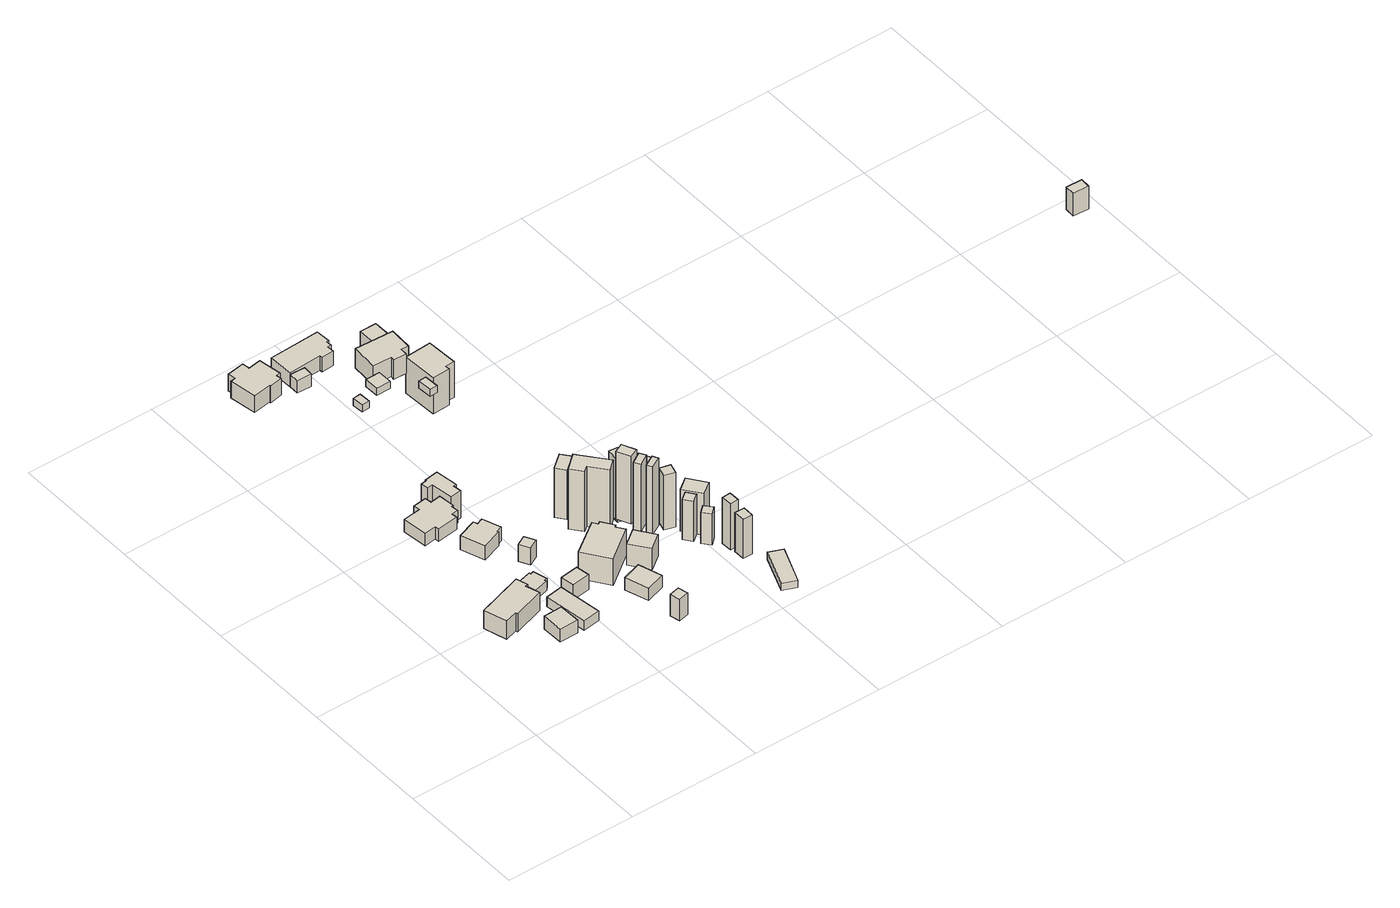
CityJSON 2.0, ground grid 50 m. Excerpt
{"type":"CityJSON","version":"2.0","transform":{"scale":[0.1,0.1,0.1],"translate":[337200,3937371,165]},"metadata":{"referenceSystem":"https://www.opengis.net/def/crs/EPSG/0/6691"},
"CityObjects":{
"building1":{"type":"Building","attributes":{"usage":"411","measuredHeight":8.8,"storeysAboveGround":1,"BuildingIDAttribute.prefecture":"14","BuildingIDAttribute.city":"14151","BuildingDetailAttribute.totalFloorArea":156.24,"BuildingDetailAttribute.buildingFootprintArea":156.24,"BuildingDetailAttribute.buildingStructureType":"601","BuildingDetailAttribute.buildingStructureOrgType":"1","BuildingDetailAttribute.orgUsage":"10","BuildingDetailAttribute.surveyYear":2015,"BuildingLandSlideRiskAttribute.description":"1","BuildingLandSlideRiskAttribute.areaType":"1"},"geometry":[{"type":"Solid","lod":"1","boundaries":[[[[0,1,2,3,4,5,6,7]],[[6,8,9,7]],[[5,10,8,6]],[[4,11,10,5]],[[3,12,11,4]],[[2,13,12,3]],[[1,14,13,2]],[[0,15,14,1]],[[7,9,15,0]],[[8,10,11,12,13,14,15,9]]]]}]},
"building2":{"type":"Building","attributes":{"usage":"411","measuredHeight":6.7,"storeysAboveGround":1,"BuildingIDAttribute.prefecture":"14","BuildingIDAttribute.city":"14151","BuildingDetailAttribute.totalFloorArea":52.59,"BuildingDetailAttribute.buildingFootprintArea":52.59,"BuildingDetailAttribute.buildingStructureType":"601","BuildingDetailAttribute.buildingStructureOrgType":"1","BuildingDetailAttribute.orgUsage":"10","BuildingDetailAttribute.surveyYear":2015},"geometry":[{"type":"Solid","lod":"1","boundaries":[[[[16,17,18,19]],[[18,20,21,19]],[[17,22,20,18]],[[16,23,22,17]],[[19,21,23,16]],[[20,22,23,21]]]]}]},
"building3":{"type":"Building","attributes":{"usage":"411","measuredHeight":5.6,"storeysAboveGround":1,"BuildingIDAttribute.prefecture":"14","BuildingIDAttribute.city":"14151","BuildingDetailAttribute.totalFloorArea":99.14,"BuildingDetailAttribute.buildingFootprintArea":99.14,"BuildingDetailAttribute.buildingStructureType":"601","BuildingDetailAttribute.buildingStructureOrgType":"1","BuildingDetailAttribute.orgUsage":"10","BuildingDetailAttribute.surveyYear":2015},"geometry":[{"type":"Solid","lod":"1","boundaries":[[[[24,25,26,27]],[[26,28,29,27]],[[25,30,28,26]],[[24,31,30,25]],[[27,29,31,24]],[[28,30,31,29]]]]}]},
"building4":{"type":"Building","attributes":{"usage":"411","measuredHeight":8.4,"storeysAboveGround":2,"BuildingIDAttribute.prefecture":"14","BuildingIDAttribute.city":"14151","BuildingDetailAttribute.totalFloorArea":284.39,"BuildingDetailAttribute.buildingFootprintArea":142.2,"BuildingDetailAttribute.buildingStructureType":"601","BuildingDetailAttribute.buildingStructureOrgType":"1","BuildingDetailAttribute.orgUsage":"10","BuildingDetailAttribute.surveyYear":2015},"geometry":[{"type":"Solid","lod":"1","boundaries":[[[[32,33,34,35,36,37,38,39,40,41,42,43,44,45]],[[44,46,47,45]],[[43,48,46,44]],[[42,49,48,43]],[[41,50,49,42]],[[40,51,50,41]],[[39,52,51,40]],[[38,53,52,39]],[[37,54,53,38]],[[36,55,54,37]],[[35,56,55,36]],[[34,57,56,35]],[[33,58,57,34]],[[32,59,58,33]],[[45,47,59,32]],[[46,48,49,50,51,52,53,54,55,56,57,58,59,47]]]]}]},
"building5":{"type":"Building","attributes":{"usage":"411","measuredHeight":4.8,"storeysAboveGround":1,"BuildingIDAttribute.prefecture":"14","BuildingIDAttribute.city":"14151","BuildingDetailAttribute.totalFloorArea":40.53,"BuildingDetailAttribute.buildingFootprintArea":40.53,"BuildingDetailAttribute.buildingStructureType":"601","BuildingDetailAttribute.buildingStructureOrgType":"1","BuildingDetailAttribute.orgUsage":"10","BuildingDetailAttribute.surveyYear":2015,"BuildingLandSlideRiskAttribute.description":"1","BuildingLandSlideRiskAttribute.areaType":"1"},"geometry":[{"type":"Solid","lod":"1","boundaries":[[[[60,61,62,63,64,65,66,67]],[[66,68,69,67]],[[65,70,68,66]],[[64,71,70,65]],[[63,72,71,64]],[[62,73,72,63]],[[61,74,73,62]],[[60,75,74,61]],[[67,69,75,60]],[[68,70,71,72,73,74,75,69]]]]}]},
"building6":{"type":"Building","attributes":{"usage":"411","measuredHeight":7.5,"storeysAboveGround":2,"BuildingIDAttribute.prefecture":"14","BuildingIDAttribute.city":"14151","BuildingDetailAttribute.totalFloorArea":153.34,"BuildingDetailAttribute.buildingFootprintArea":76.67,"BuildingDetailAttribute.buildingStructureType":"601","BuildingDetailAttribute.buildingStructureOrgType":"1","BuildingDetailAttribute.orgUsage":"10","BuildingDetailAttribute.surveyYear":2015},"geometry":[{"type":"Solid","lod":"1","boundaries":[[[[76,77,78,79,80,81,82,83]],[[82,84,85,83]],[[81,86,84,82]],[[80,87,86,81]],[[79,88,87,80]],[[78,89,88,79]],[[77,90,89,78]],[[76,91,90,77]],[[83,85,91,76]],[[84,86,87,88,89,90,91,85]]]]}]},
"building7":{"type":"Building","attributes":{"usage":"411","measuredHeight":6.7,"storeysAboveGround":1,"BuildingIDAttribute.prefecture":"14","BuildingIDAttribute.city":"14151","BuildingDetailAttribute.totalFloorArea":33.09,"BuildingDetailAttribute.buildingFootprintArea":33.09,"BuildingDetailAttribute.buildingStructureType":"601","BuildingDetailAttribute.buildingStructureOrgType":"1","BuildingDetailAttribute.orgUsage":"10","BuildingDetailAttribute.surveyYear":2015},"geometry":[{"type":"Solid","lod":"1","boundaries":[[[[92,93,94,95]],[[94,96,97,95]],[[93,98,96,94]],[[92,99,98,93]],[[95,97,99,92]],[[96,98,99,97]]]]}]},
"building8":{"type":"Building","attributes":{"usage":"421","measuredHeight":9.1,"storeysAboveGround":1,"BuildingIDAttribute.prefecture":"14","BuildingIDAttribute.city":"14151","BuildingDetailAttribute.totalFloorArea":16.5,"BuildingDetailAttribute.buildingFootprintArea":16.5,"BuildingDetailAttribute.buildingStructureType":"601","BuildingDetailAttribute.buildingStructureOrgType":"1","BuildingDetailAttribute.orgUsage":"120","BuildingDetailAttribute.surveyYear":2015},"geometry":[{"type":"Solid","lod":"1","boundaries":[[[[100,101,102,103]],[[102,104,105,103]],[[101,106,104,102]],[[100,107,106,101]],[[103,105,107,100]],[[104,106,107,105]]]]}]},
"building9":{"type":"Building","attributes":{"usage":"411","measuredHeight":12.8,"storeysAboveGround":1,"BuildingIDAttribute.prefecture":"14","BuildingIDAttribute.city":"14151","BuildingDetailAttribute.totalFloorArea":57.49,"BuildingDetailAttribute.buildingFootprintArea":57.49,"BuildingDetailAttribute.buildingStructureType":"601","BuildingDetailAttribute.buildingStructureOrgType":"1","BuildingDetailAttribute.orgUsage":"10","BuildingDetailAttribute.surveyYear":2015,"BuildingLandSlideRiskAttribute.description":"1","BuildingLandSlideRiskAttribute.areaType":"1"},"geometry":[{"type":"Solid","lod":"1","boundaries":[[[[108,109,110,111,112,113,114,115,116,117]],[[116,118,119,117]],[[115,120,118,116]],[[114,121,120,115]],[[113,122,121,114]],[[112,123,122,113]],[[111,124,123,112]],[[110,125,124,111]],[[109,126,125,110]],[[108,127,126,109]],[[117,119,127,108]],[[118,120,121,122,123,124,125,126,127,119]]]]}]},
"building10":{"type":"Building","attributes":{"usage":"413","measuredHeight":9.4,"storeysAboveGround":1,"BuildingIDAttribute.prefecture":"14","BuildingIDAttribute.city":"14151","BuildingDetailAttribute.totalFloorArea":145.81,"BuildingDetailAttribute.buildingFootprintArea":145.81,"BuildingDetailAttribute.buildingStructureType":"601","BuildingDetailAttribute.buildingStructureOrgType":"1","BuildingDetailAttribute.orgUsage":"30","BuildingDetailAttribute.surveyYear":2015,"BuildingLandSlideRiskAttribute.description":"1","BuildingLandSlideRiskAttribute.areaType":"1"},"geometry":[{"type":"Solid","lod":"1","boundaries":[[[[128,129,130,131,132,133,134,135,136,137,138,139]],[[138,140,141,139]],[[137,142,140,138]],[[136,143,142,137]],[[135,144,143,136]],[[134,145,144,135]],[[133,146,145,134]],[[132,147,146,133]],[[131,148,147,132]],[[130,149,148,131]],[[129,150,149,130]],[[128,151,150,129]],[[139,141,151,128]],[[140,142,143,144,145,146,147,148,149,150,151,141]]]]}]},
"building11":{"type":"Building","attributes":{"usage":"422","measuredHeight":9.4,"storeysAboveGround":2,"BuildingIDAttribute.prefecture":"14","BuildingIDAttribute.city":"14151","BuildingDetailAttribute.totalFloorArea":116.69,"BuildingDetailAttribute.buildingFootprintArea":58.35,"BuildingDetailAttribute.buildingStructureType":"601","BuildingDetailAttribute.buildingStructureOrgType":"1","BuildingDetailAttribute.orgUsage":"133","BuildingDetailAttribute.surveyYear":2015},"geometry":[{"type":"Solid","lod":"1","boundaries":[[[[152,153,154,155]],[[154,156,157,155]],[[153,158,156,154]],[[152,159,158,153]],[[155,157,159,152]],[[156,158,159,157]]]]}]},
"building12":{"type":"Building","attributes":{"measuredHeight":12.8,"BuildingIDAttribute.prefecture":"14","BuildingIDAttribute.city":"14151","BuildingDetailAttribute.surveyYear":2015,"BuildingLandSlideRiskAttribute.description":"1","BuildingLandSlideRiskAttribute.areaType":"1"},"geometry":[{"type":"Solid","lod":"1","boundaries":[[[[160,161,162,163]],[[162,164,165,163]],[[161,166,164,162]],[[160,167,166,161]],[[163,165,167,160]],[[164,166,167,165]]]]}]},
"building13":{"type":"Building","attributes":{"usage":"411","measuredHeight":15.7,"storeysAboveGround":2,"BuildingIDAttribute.prefecture":"14","BuildingIDAttribute.city":"14151","BuildingDetailAttribute.totalFloorArea":302.55,"BuildingDetailAttribute.buildingFootprintArea":151.27,"BuildingDetailAttribute.buildingStructureType":"601","BuildingDetailAttribute.buildingStructureOrgType":"1","BuildingDetailAttribute.orgUsage":"10","BuildingDetailAttribute.surveyYear":2015},"geometry":[{"type":"Solid","lod":"1","boundaries":[[[[168,169,170,171,172,173,174,175]],[[174,176,177,175]],[[173,178,176,174]],[[172,179,178,173]],[[171,180,179,172]],[[170,181,180,171]],[[169,182,181,170]],[[168,183,182,169]],[[175,177,183,168]],[[176,178,179,180,181,182,183,177]]]]}]},
"building14":{"type":"Building","attributes":{"usage":"411","measuredHeight":5.5,"storeysAboveGround":1,"BuildingIDAttribute.prefecture":"14","BuildingIDAttribute.city":"14151","BuildingDetailAttribute.totalFloorArea":18.82,"BuildingDetailAttribute.buildingFootprintArea":18.82,"BuildingDetailAttribute.buildingStructureType":"601","BuildingDetailAttribute.buildingStructureOrgType":"1","BuildingDetailAttribute.orgUsage":"10","BuildingDetailAttribute.surveyYear":2015,"BuildingLandSlideRiskAttribute.description":"1","BuildingLandSlideRiskAttribute.areaType":"1"},"geometry":[{"type":"Solid","lod":"1","boundaries":[[[[184,185,186,187]],[[186,188,189,187]],[[185,190,188,186]],[[184,191,190,185]],[[187,189,191,184]],[[188,190,191,189]]]]}]},
"building15":{"type":"Building","attributes":{"BuildingIDAttribute.prefecture":"14","BuildingIDAttribute.city":"14151","BuildingDetailAttribute.surveyYear":2015},"geometry":[{"type":"Solid","lod":"1","boundaries":[[[[192,193,194,195]],[[194,196,197,195]],[[193,198,196,194]],[[192,199,198,193]],[[195,197,199,192]],[[196,198,199,197]]]]}]},
"building16":{"type":"Building","attributes":{"usage":"411","measuredHeight":14.3,"storeysAboveGround":2,"BuildingIDAttribute.prefecture":"14","BuildingIDAttribute.city":"14151","BuildingDetailAttribute.totalFloorArea":99.79,"BuildingDetailAttribute.buildingFootprintArea":49.9,"BuildingDetailAttribute.buildingStructureType":"601","BuildingDetailAttribute.buildingStructureOrgType":"1","BuildingDetailAttribute.orgUsage":"10","BuildingDetailAttribute.surveyYear":2015},"geometry":[{"type":"Solid","lod":"1","boundaries":[[[[200,201,202,203]],[[202,204,205,203]],[[201,206,204,202]],[[200,207,206,201]],[[203,205,207,200]],[[204,206,207,205]]]]}]},
"building17":{"type":"Building","attributes":{"usage":"411","measuredHeight":8.6,"storeysAboveGround":2,"BuildingIDAttribute.prefecture":"14","BuildingIDAttribute.city":"14151","BuildingDetailAttribute.totalFloorArea":301.79,"BuildingDetailAttribute.buildingFootprintArea":150.89,"BuildingDetailAttribute.buildingStructureType":"601","BuildingDetailAttribute.buildingStructureOrgType":"1","BuildingDetailAttribute.orgUsage":"10","BuildingDetailAttribute.surveyYear":2015,"BuildingLandSlideRiskAttribute.description":"1","BuildingLandSlideRiskAttribute.areaType":"1"},"geometry":[{"type":"Solid","lod":"1","boundaries":[[[[208,209,210,211,212,213,214,215,216,217]],[[216,218,219,217]],[[215,220,218,216]],[[214,221,220,215]],[[213,222,221,214]],[[212,223,222,213]],[[211,224,223,212]],[[210,225,224,211]],[[209,226,225,210]],[[208,227,226,209]],[[217,219,227,208]],[[218,220,221,222,223,224,225,226,227,219]]]]}]},
"building18":{"type":"Building","attributes":{"usage":"411","storeysAboveGround":1,"BuildingIDAttribute.prefecture":"14","BuildingIDAttribute.city":"14151","BuildingDetailAttribute.totalFloorArea":26.36,"BuildingDetailAttribute.buildingFootprintArea":26.36,"BuildingDetailAttribute.buildingStructureType":"601","BuildingDetailAttribute.buildingStructureOrgType":"1","BuildingDetailAttribute.orgUsage":"10","BuildingDetailAttribute.surveyYear":2015,"BuildingLandSlideRiskAttribute.description":"1","BuildingLandSlideRiskAttribute.areaType":"1"},"geometry":[{"type":"Solid","lod":"1","boundaries":[[[[228,229,230,231]],[[230,232,233,231]],[[229,234,232,230]],[[228,235,234,229]],[[231,233,235,228]],[[232,234,235,233]]]]}]},
"building19":{"type":"Building","attributes":{"measuredHeight":28.7,"BuildingIDAttribute.prefecture":"14","BuildingIDAttribute.city":"14151","BuildingDetailAttribute.surveyYear":2015,"BuildingLandSlideRiskAttribute.description":"1","BuildingLandSlideRiskAttribute.areaType":"1"},"geometry":[{"type":"Solid","lod":"1","boundaries":[[[[236,237,238,239,240,241]],[[240,242,243,241]],[[239,244,242,240]],[[238,245,244,239]],[[237,246,245,238]],[[236,247,246,237]],[[241,243,247,236]],[[242,244,245,246,247,243]]]]}]},
"building20":{"type":"Building","attributes":{"BuildingIDAttribute.prefecture":"14","BuildingIDAttribute.city":"14151","BuildingDetailAttribute.surveyYear":2015,"BuildingLandSlideRiskAttribute.description":"1","BuildingLandSlideRiskAttribute.areaType":"1"},"geometry":[{"type":"Solid","lod":"1","boundaries":[[[[248,249,250,251]],[[250,252,253,251]],[[249,254,252,250]],[[248,255,254,249]],[[251,253,255,248]],[[252,254,255,253]]]]}]},
"building21":{"type":"Building","attributes":{"measuredHeight":26.5,"BuildingIDAttribute.prefecture":"14","BuildingIDAttribute.city":"14151","BuildingDetailAttribute.surveyYear":2015,"BuildingLandSlideRiskAttribute.description":"1","BuildingLandSlideRiskAttribute.areaType":"1"},"geometry":[{"type":"Solid","lod":"1","boundaries":[[[[256,257,258,259]],[[258,260,261,259]],[[257,262,260,258]],[[256,263,262,257]],[[259,261,263,256]],[[260,262,263,261]]]]}]},
"building22":{"type":"Building","attributes":{"usage":"411","measuredHeight":10.2,"storeysAboveGround":2,"BuildingIDAttribute.prefecture":"14","BuildingIDAttribute.city":"14151","BuildingDetailAttribute.totalFloorArea":249.65,"BuildingDetailAttribute.buildingFootprintArea":124.83,"BuildingDetailAttribute.buildingStructureType":"601","BuildingDetailAttribute.buildingStructureOrgType":"1","BuildingDetailAttribute.orgUsage":"10","BuildingDetailAttribute.surveyYear":2015,"BuildingLandSlideRiskAttribute.description":"1","BuildingLandSlideRiskAttribute.areaType":"1"},"geometry":[{"type":"Solid","lod":"1","boundaries":[[[[264,265,266,267,268,269,270,271]],[[270,272,273,271]],[[269,274,272,270]],[[268,275,274,269]],[[267,276,275,268]],[[266,277,276,267]],[[265,278,277,266]],[[264,279,278,265]],[[271,273,279,264]],[[272,274,275,276,277,278,279,273]]]]}]},
"building23":{"type":"Building","attributes":{"measuredHeight":29.5,"BuildingIDAttribute.prefecture":"14","BuildingIDAttribute.city":"14151","BuildingDetailAttribute.surveyYear":2015,"BuildingLandSlideRiskAttribute.description":"1","BuildingLandSlideRiskAttribute.areaType":"1"},"geometry":[{"type":"Solid","lod":"1","boundaries":[[[[280,281,282,283]],[[282,284,285,283]],[[281,286,284,282]],[[280,287,286,281]],[[283,285,287,280]],[[284,286,287,285]]]]}]},
"building24":{"type":"Building","attributes":{"usage":"411","measuredHeight":20.6,"storeysAboveGround":1,"BuildingIDAttribute.prefecture":"14","BuildingIDAttribute.city":"14151","BuildingDetailAttribute.totalFloorArea":119.53,"BuildingDetailAttribute.buildingFootprintArea":119.53,"BuildingDetailAttribute.buildingStructureType":"601","BuildingDetailAttribute.buildingStructureOrgType":"1","BuildingDetailAttribute.orgUsage":"10","BuildingDetailAttribute.surveyYear":2015,"BuildingLandSlideRiskAttribute.description":"1","BuildingLandSlideRiskAttribute.areaType":"1"},"geometry":[{"type":"Solid","lod":"1","boundaries":[[[[288,289,290,291,292,293]],[[292,294,295,293]],[[291,296,294,292]],[[290,297,296,291]],[[289,298,297,290]],[[288,299,298,289]],[[293,295,299,288]],[[294,296,297,298,299,295]]]]}]},
"building25":{"type":"Building","attributes":{"usage":"411","measuredHeight":13.8,"storeysAboveGround":2,"BuildingIDAttribute.prefecture":"14","BuildingIDAttribute.city":"14151","BuildingDetailAttribute.totalFloorArea":72.55,"BuildingDetailAttribute.buildingFootprintArea":36.27,"BuildingDetailAttribute.buildingStructureType":"601","BuildingDetailAttribute.buildingStructureOrgType":"1","BuildingDetailAttribute.orgUsage":"10","BuildingDetailAttribute.surveyYear":2015,"BuildingLandSlideRiskAttribute.description":"1","BuildingLandSlideRiskAttribute.areaType":"1"},"geometry":[{"type":"Solid","lod":"1","boundaries":[[[[300,301,302,303]],[[302,304,305,303]],[[301,306,304,302]],[[300,307,306,301]],[[303,305,307,300]],[[304,306,307,305]]]]}]},
"building26":{"type":"Building","attributes":{"measuredHeight":29.1,"BuildingIDAttribute.prefecture":"14","BuildingIDAttribute.city":"14151","BuildingDetailAttribute.surveyYear":2015,"BuildingLandSlideRiskAttribute.description":"1","BuildingLandSlideRiskAttribute.areaType":"1"},"geometry":[{"type":"Solid","lod":"1","boundaries":[[[[308,309,310,311]],[[310,312,313,311]],[[309,314,312,310]],[[308,315,314,309]],[[311,313,315,308]],[[312,314,315,313]]]]}]},
"building27":{"type":"Building","attributes":{"measuredHeight":29.7,"BuildingIDAttribute.prefecture":"14","BuildingIDAttribute.city":"14151","BuildingDetailAttribute.surveyYear":2015,"BuildingLandSlideRiskAttribute.description":"1","BuildingLandSlideRiskAttribute.areaType":"1"},"geometry":[{"type":"Solid","lod":"1","boundaries":[[[[316,317,318,319]],[[318,320,321,319]],[[317,322,320,318]],[[316,323,322,317]],[[319,321,323,316]],[[320,322,323,321]]]]}]},
"building28":{"type":"Building","attributes":{"measuredHeight":20,"BuildingIDAttribute.prefecture":"14","BuildingIDAttribute.city":"14151","BuildingDetailAttribute.surveyYear":2015,"BuildingLandSlideRiskAttribute.description":"1","BuildingLandSlideRiskAttribute.areaType":"1"},"geometry":[{"type":"Solid","lod":"1","boundaries":[[[[324,325,326,327]],[[326,328,329,327]],[[325,330,328,326]],[[324,331,330,325]],[[327,329,331,324]],[[328,330,331,329]]]]}]},
"building29":{"type":"Building","attributes":{"measuredHeight":28.5,"BuildingIDAttribute.prefecture":"14","BuildingIDAttribute.city":"14151","BuildingDetailAttribute.surveyYear":2015,"BuildingLandSlideRiskAttribute.description":"1","BuildingLandSlideRiskAttribute.areaType":"1"},"geometry":[{"type":"Solid","lod":"1","boundaries":[[[[332,333,334,335]],[[334,336,337,335]],[[333,338,336,334]],[[332,339,338,333]],[[335,337,339,332]],[[336,338,339,337]]]]}]},
"building30":{"type":"Building","attributes":{"measuredHeight":25.6,"BuildingIDAttribute.prefecture":"14","BuildingIDAttribute.city":"14151","BuildingDetailAttribute.surveyYear":2015,"BuildingLandSlideRiskAttribute.description":"1","BuildingLandSlideRiskAttribute.areaType":"1"},"geometry":[{"type":"Solid","lod":"1","boundaries":[[[[340,341,342,343]],[[342,344,345,343]],[[341,346,344,342]],[[340,347,346,341]],[[343,345,347,340]],[[344,346,347,345]]]]}]},
"building31":{"type":"Building","attributes":{"measuredHeight":19.2,"BuildingIDAttribute.prefecture":"14","BuildingIDAttribute.city":"14151","BuildingDetailAttribute.surveyYear":2015,"BuildingLandSlideRiskAttribute.description":"1","BuildingLandSlideRiskAttribute.areaType":"1"},"geometry":[{"type":"Solid","lod":"1","boundaries":[[[[348,349,350,351]],[[350,352,353,351]],[[349,354,352,350]],[[348,355,354,349]],[[351,353,355,348]],[[352,354,355,353]]]]}]},
"building32":{"type":"Building","attributes":{"measuredHeight":29.7,"BuildingIDAttribute.prefecture":"14","BuildingIDAttribute.city":"14151","BuildingDetailAttribute.surveyYear":2015,"BuildingLandSlideRiskAttribute.description":"1","BuildingLandSlideRiskAttribute.areaType":"1"},"geometry":[{"type":"Solid","lod":"1","boundaries":[[[[356,357,358,359]],[[358,360,361,359]],[[357,362,360,358]],[[356,363,362,357]],[[359,361,363,356]],[[360,362,363,361]]]]}]},
"building33":{"type":"Building","attributes":{"usage":"422","storeysAboveGround":1,"BuildingIDAttribute.prefecture":"14","BuildingIDAttribute.city":"14151","BuildingDetailAttribute.totalFloorArea":44.15,"BuildingDetailAttribute.buildingFootprintArea":44.15,"BuildingDetailAttribute.buildingStructureType":"601","BuildingDetailAttribute.buildingStructureOrgType":"1","BuildingDetailAttribute.orgUsage":"133","BuildingDetailAttribute.surveyYear":2015,"BuildingLandSlideRiskAttribute.description":"1","BuildingLandSlideRiskAttribute.areaType":"1"},"geometry":[{"type":"Solid","lod":"1","boundaries":[[[[364,365,366,367]],[[366,368,369,367]],[[365,370,368,366]],[[364,371,370,365]],[[367,369,371,364]],[[368,370,371,369]]]]}]},
"building34":{"type":"Building","attributes":{"measuredHeight":18.8,"BuildingIDAttribute.prefecture":"14","BuildingIDAttribute.city":"14151","BuildingDetailAttribute.surveyYear":2015,"BuildingLandSlideRiskAttribute.description":"1","BuildingLandSlideRiskAttribute.areaType":"1"},"geometry":[{"type":"Solid","lod":"1","boundaries":[[[[372,373,374,375]],[[374,376,377,375]],[[373,378,376,374]],[[372,379,378,373]],[[375,377,379,372]],[[376,378,379,377]]]]}]},
"building35":{"type":"Building","attributes":{"measuredHeight":20.9,"BuildingIDAttribute.prefecture":"14","BuildingIDAttribute.city":"14151","BuildingDetailAttribute.surveyYear":2015,"BuildingLandSlideRiskAttribute.description":"1","BuildingLandSlideRiskAttribute.areaType":"1"},"geometry":[{"type":"Solid","lod":"1","boundaries":[[[[380,381,382,383]],[[382,384,385,383]],[[381,386,384,382]],[[380,387,386,381]],[[383,385,387,380]],[[384,386,387,385]]]]}]},
"building36":{"type":"Building","attributes":{"measuredHeight":21.2,"BuildingIDAttribute.prefecture":"14","BuildingIDAttribute.city":"14151","BuildingDetailAttribute.surveyYear":2015,"BuildingLandSlideRiskAttribute.description":"1","BuildingLandSlideRiskAttribute.areaType":"1"},"geometry":[{"type":"Solid","lod":"1","boundaries":[[[[388,389,390,391]],[[390,392,393,391]],[[389,394,392,390]],[[388,395,394,389]],[[391,393,395,388]],[[392,394,395,393]]]]}]},
"building37":{"type":"Building","attributes":{"measuredHeight":13.3,"BuildingIDAttribute.prefecture":"14","BuildingIDAttribute.city":"14151","BuildingDetailAttribute.surveyYear":2015,"BuildingLandSlideRiskAttribute.description":"1","BuildingLandSlideRiskAttribute.areaType":"2"},"geometry":[{"type":"Solid","lod":"1","boundaries":[[[[396,397,398,399]],[[398,400,401,399]],[[397,402,400,398]],[[396,403,402,397]],[[399,401,403,396]],[[400,402,403,401]]]]}]}
},
"vertices":[
[217,320,232],[206,317,232],[223,266,232],[103,228,232],[101,235,232],[54,221,232],[28,308,232],[203,364,232],[28,308,309],[203,364,309],[54,221,309],[101,235,309],[103,228,309],[223,266,309],[206,317,309],[217,320,309],
[255,111,227],[184,109,227],[182,191,227],[253,193,227],[182,191,282],[253,193,282],[184,109,282],[255,111,282],
[279,106,227],[256,271,227],[321,281,227],[345,115,227],[321,281,268],[345,115,268],[256,271,268],[279,106,268],
[232,727,302],[224,726,302],[228,698,302],[203,695,302],[205,675,302],[124,665,302],[122,681,302],[77,675,302],[66,770,302],[133,778,302],[130,802,302],[182,808,302],[185,783,302],[225,788,302],[185,783,355],[225,788,355],[182,808,355],[130,802,355],[133,778,355],[66,770,355],[77,675,355],[122,681,355],[124,665,355],[205,675,355],[203,695,355],[228,698,355],[224,726,355],[232,727,355],
[278,392,234],[280,385,234],[292,388,234],[306,335,234],[296,333,234],[298,327,234],[242,311,234],[225,378,234],[242,311,275],[225,378,275],[298,327,275],[296,333,275],[306,335,275],[292,388,275],[280,385,275],[278,392,275],
[275,555,280],[277,549,280],[202,522,280],[170,611,280],[244,638,280],[249,623,280],[274,632,280],[299,563,280],[274,632,340],[299,563,340],[249,623,340],[244,638,340],[170,611,340],[202,522,340],[277,549,340],[275,555,340],
[410,252,229],[340,242,229],[333,295,229],[402,304,229],[333,295,293],[402,304,293],[340,242,293],[410,252,293],
[366,468,242],[329,448,242],[308,487,242],[345,507,242],[308,487,314],[345,507,314],[329,448,314],[366,468,314],
[222,824,264],[201,821,264],[197,849,264],[219,852,264],[218,856,264],[272,864,264],[284,779,264],[272,777,264],[276,746,264],[234,740,264],[276,746,380],[234,740,380],[272,777,380],[284,779,380],[272,864,380],[218,856,380],[219,852,380],[197,849,380],[201,821,380],[222,824,380],
[136,1522,336],[139,1502,336],[90,1494,336],[89,1499,336],[20,1488,336],[4,1591,336],[23,1594,336],[18,1623,336],[85,1634,336],[89,1605,336],[138,1613,336],[152,1525,336],[138,1613,407],[152,1525,407],[89,1605,407],[85,1634,407],[18,1623,407],[23,1594,407],[4,1591,407],[20,1488,407],[89,1499,407],[90,1494,407],[139,1502,407],[136,1522,407],
[534,99,221],[506,187,221],[579,210,221],[607,122,221],[579,210,273],[607,122,273],[506,187,273],[534,99,273],
[598,19,156],[589,57,156],[628,66,156],[637,28,156],[628,66,248],[637,28,248],[589,57,248],[598,19,248],
[597,435,178],[628,390,178],[620,384,178],[642,353,178],[520,265,178],[452,360,178],[575,447,178],[587,428,178],[575,447,291],[587,428,291],[452,360,291],[520,265,291],[642,353,291],[620,384,291],[628,390,291],[597,435,291],
[243,1515,335],[242,1478,335],[186,1479,335],[187,1517,335],[186,1479,388],[187,1517,388],[242,1478,388],[243,1515,388],
[338,1301,314],[308,1299,314],[305,1342,314],[335,1344,314],[305,1342,344],[335,1344,344],[308,1299,344],[338,1301,344],
[670,356,181],[720,287,181],[662,245,181],[612,314,181],[662,245,272],[612,314,272],[720,287,272],[670,356,272],
[367,1524,324],[320,1522,324],[319,1532,324],[194,1526,324],[190,1621,324],[384,1629,324],[387,1573,324],[378,1573,324],[379,1551,324],[366,1551,324],[379,1551,385],[366,1551,385],[378,1573,385],[387,1573,385],[384,1629,385],[190,1621,385],[194,1526,385],[319,1532,385],[320,1522,385],[367,1524,385],
[454,1339,308],[398,1338,308],[397,1394,308],[453,1395,308],[397,1394,338],[453,1395,338],[398,1338,338],[454,1339,338],
[797,620,61],[759,588,61],[710,647,61],[691,632,61],[656,674,61],[712,721,61],[656,674,317],[712,721,317],[691,632,317],[710,647,317],[759,588,317],[797,620,317],
[559,1291,303],[562,1235,303],[533,1233,303],[530,1289,303],[533,1233,333],[530,1289,333],[562,1235,333],[559,1291,333],
[693,725,46],[666,760,46],[721,804,46],[749,769,46],[721,804,255],[749,769,255],[666,760,255],[693,725,255],
[554,1410,288],[553,1383,288],[503,1385,288],[504,1400,288],[435,1403,288],[440,1504,288],[586,1497,288],[582,1409,288],[586,1497,370],[582,1409,370],[440,1504,370],[435,1403,370],[504,1400,370],[503,1385,370],[553,1383,370],[554,1410,370],
[833,521,60],[819,544,60],[861,570,60],[875,547,60],[861,570,346],[875,547,346],[819,544,346],[833,521,346],
[635,1265,191],[567,1262,191],[560,1396,191],[663,1402,191],[669,1284,191],[634,1282,191],[669,1284,344],[634,1282,344],[663,1402,344],[560,1396,344],[567,1262,344],[635,1265,344],
[584,1582,238],[584,1513,238],[521,1514,238],[521,1582,238],[521,1514,345],[521,1582,345],[584,1513,345],[584,1582,345],
[809,623,57],[844,640,57],[868,588,57],[833,572,57],[868,588,344],[833,572,344],[844,640,344],[809,623,344],
[854,487,60],[843,508,60],[885,531,60],[896,510,60],[885,531,347],[896,510,347],[843,508,347],[854,487,347],
[929,371,70],[906,402,70],[936,425,70],[959,394,70],[936,425,240],[959,394,240],[906,402,240],[929,371,240],
[872,649,5],[840,652,5],[846,706,5],[878,702,5],[846,706,269],[878,702,269],[840,652,269],[872,649,269],
[937,476,55],[898,488,55],[909,525,55],[948,514,55],[909,525,288],[948,514,288],[898,488,288],[937,476,288],
[946,356,63],[972,378,63],[996,351,63],[970,328,63],[996,351,196],[970,328,196],[972,378,196],[946,356,196],
[884,589,30],[918,613,30],[946,574,30],[913,550,30],[946,574,274],[913,550,274],[918,613,274],[884,589,274],
[1064,2,58],[1012,23,58],[1070,170,58],[1122,149,58],[1070,170,88],[1122,149,88],[1012,23,88],[1064,2,88],
[1048,219,59],[1011,219,59],[1011,262,59],[1048,262,59],[1011,262,225],[1048,262,225],[1011,219,225],[1048,219,225],
[1039,280,56],[1007,279,56],[1005,320,56],[1038,322,56],[1005,320,252],[1038,322,252],[1007,279,252],[1039,280,252],
[942,457,48],[988,491,48],[1035,427,48],[989,394,48],[1035,427,226],[989,394,226],[988,491,226],[942,457,226],
[2685,605,401],[2683,567,401],[2623,570,401],[2625,608,401],[2623,570,498],[2625,608,498],[2683,567,498],[2685,605,498]
]}
